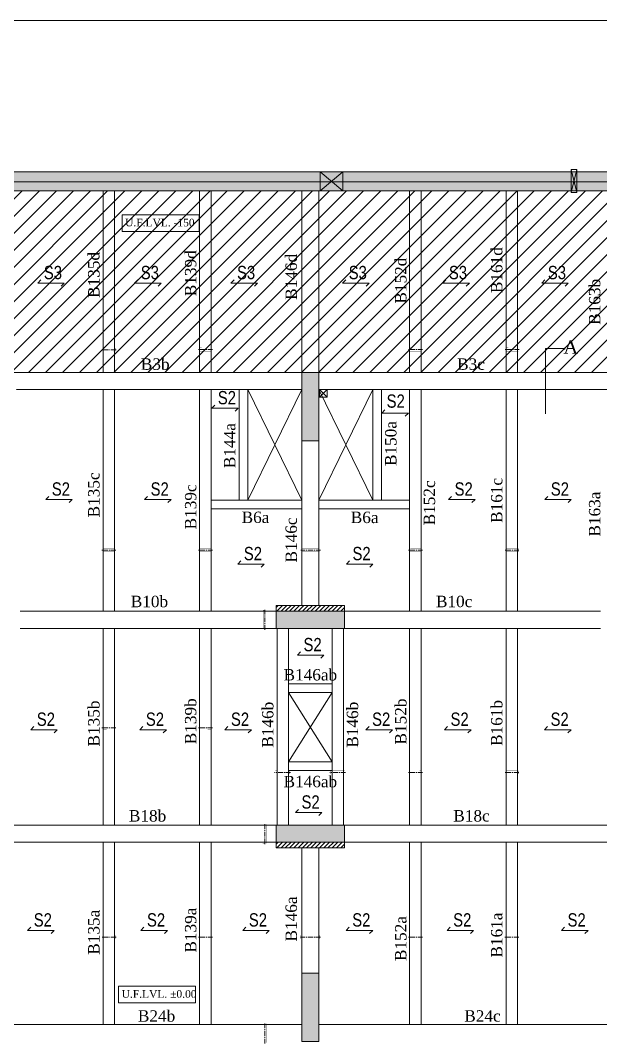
# Model space of a CAD drawing. Header units: millimetres. Extents: x 9781889 to 10654170, y -7832723 to -7608561.
# Drawn here: x 9830884 to 9846147, y -7756947 to -7730084 of the extents above; entities that cross this region are included whole.
import ezdxf
from ezdxf.enums import TextEntityAlignment as Align

# ---------------------------------------------------------------- set-up
doc = ezdxf.new("R2010")
doc.units = ezdxf.units.MM
doc.header["$LTSCALE"] = 10
for name, pattern in [('CENTER', [2, 1.25, -0.25, 0.25, -0.25]), ('DASHED', [0.75, 0.5, -0.25]), ('HIDDEN', [0.375, 0.25, -0.125])]:
    doc.linetypes.add(name, pattern=pattern)
for name, color, linetype, lineweight in [('F-SLEEVES', 254, 'Continuous', 0), ('LVL', 3, 'Continuous', 0), ('PL-CUTOUT', 1, 'Continuous', 0), ('S-B-230X600', 1, 'HIDDEN', 0), ('S-B-300X450', 35, 'HIDDEN', 0), ('S-B-300X600', 30, 'HIDDEN', 0), ('S-B-450X450', 145, 'HIDDEN', 0), ('S-B-450X600', 140, 'HIDDEN', 0), ('S-COLUMN_H', 250, 'Continuous', 0), ('S-CUT OUT LINE', 9, 'Continuous', 0), ('S-HATCH LVL', 8, 'Continuous', 0), ('S-SECTION MARK', 7, 'Continuous', 0), ('S-SHEET', 251, 'Continuous', 0), ('S-STEEL SLAB', 6, 'Continuous', 0), ('S-TEXT B', 7, 'Continuous', 0), ('S.HATCH', 8, 'Continuous', 0), ('SLAB NO', 30, 'Continuous', 0), ('TE-E-CUTOUT', 1, 'Continuous', 0)]:
    doc.layers.add(name, color=color, linetype=linetype, lineweight=lineweight)
doc.layers.add('S-COLUMN & WALL', color=7, linetype='Continuous', lineweight=18, true_color=0xfa321e)
doc.styles.add('135', font='arial.ttf', dxfattribs={"width": 0.8, "height": 135})
doc.styles.add('ARIAL', font='arial.ttf')
doc.styles.add('TEXT', font='times.ttf')
doc.dimstyles.new('75', dxfattribs={"dimtxt": 135, "dimasz": 90, "dimexe": 0.1, "dimexo": 0.03, "dimgap": 0.09, "dimtad": 1, "dimdec": 0, "dimzin": 0, "dimdsep": 46, "dimtxsty": '135', "dimblk": 'ARCHTICK', "dimcen": 0.09, "dimclrd": 256, "dimclre": 256, "dimclrt": 256, "dimadec": 0, "dimazin": 0, "dimtfac": 1, "dimtdec": 0, "dimtofl": 0, "dimtmove": 1, "dimatfit": 3, "dimldrblk": 'DOTSMALL', "dimfxl": 1, "dimtolj": 1, "dimtzin": 0, "dimlwd": -1, "dimlwe": -1, "dimarcsym": 0})

# ---------------------------------------------------------------- blocks, each defined once
blk = doc.blocks.new('_ArchTick')
at = {"color": 0, "linetype": 'ByBlock', "const_width": 0.15}
blk.add_lwpolyline([(-0.5, -0.5), (0.5, 0.5)], dxfattribs=at)
blk = doc.blocks.new('SLAB')
at = {"layer": 'S-STEEL SLAB'}
blk.add_lwpolyline([(71, -36), (0, -107), (0, 501), (-71, 430)], dxfattribs=at)
blk = doc.blocks.new('*U1433')
at = {"color": 7, "linetype": 'CENTER', "ltscale": 10}
blk.add_lwpolyline([(-268, 0), (98, 0)], dxfattribs=at)
at = {"color": 4, "const_width": 5}
blk.add_lwpolyline([(-246, -42), (75, -42), (75, 42), (-246, 42)], close=True, dxfattribs=at)
blk = doc.blocks.new('*U1434')
at = {"color": 7, "linetype": 'CENTER', "ltscale": 10}
blk.add_lwpolyline([(-268, 0), (98, 0)], dxfattribs=at)
at = {"color": 4, "const_width": 5}
blk.add_lwpolyline([(-246, -42), (75, -42), (75, 42), (-246, 42)], close=True, dxfattribs=at)
blk = doc.blocks.new('*U1435')
at = {"color": 7, "linetype": 'CENTER', "ltscale": 10}
blk.add_lwpolyline([(-268, 0), (98, 0)], dxfattribs=at)
at = {"color": 4, "const_width": 5}
blk.add_lwpolyline([(-246, -42), (75, -42), (75, 42), (-246, 42)], close=True, dxfattribs=at)
blk = doc.blocks.new('*U1436')
at = {"color": 7, "linetype": 'CENTER', "ltscale": 10}
blk.add_lwpolyline([(-268, 0), (98, 0)], dxfattribs=at)
at = {"color": 4, "const_width": 5}
blk.add_lwpolyline([(-246, -42), (75, -42), (75, 42), (-246, 42)], close=True, dxfattribs=at)
blk = doc.blocks.new('*U1538')
at = {"color": 7, "linetype": 'CENTER', "ltscale": 10}
blk.add_lwpolyline([(-268, 0), (98, 0)], dxfattribs=at)
at = {"color": 4, "const_width": 5}
blk.add_lwpolyline([(-246, -42), (75, -42), (75, 42), (-246, 42)], close=True, dxfattribs=at)
blk = doc.blocks.new('*U1540')
at = {"color": 7, "linetype": 'CENTER', "ltscale": 10}
blk.add_lwpolyline([(-268, 0), (98, 0)], dxfattribs=at)
at = {"color": 4, "const_width": 5}
blk.add_lwpolyline([(-246, -42), (75, -42), (75, 42), (-246, 42)], close=True, dxfattribs=at)
blk = doc.blocks.new('*U1541')
at = {"color": 7, "linetype": 'CENTER', "ltscale": 10}
blk.add_lwpolyline([(-268, 0), (98, 0)], dxfattribs=at)
at = {"color": 4, "const_width": 5}
blk.add_lwpolyline([(-246, -42), (75, -42), (75, 42), (-246, 42)], close=True, dxfattribs=at)
blk = doc.blocks.new('*U1543')
at = {"color": 7, "linetype": 'CENTER', "ltscale": 10}
blk.add_lwpolyline([(-268, 0), (98, 0)], dxfattribs=at)
at = {"color": 4, "const_width": 5}
blk.add_lwpolyline([(-246, -42), (75, -42), (75, 42), (-246, 42)], close=True, dxfattribs=at)
blk = doc.blocks.new('*U1544')
at = {"color": 7, "linetype": 'CENTER', "ltscale": 10}
blk.add_lwpolyline([(-268, 0), (98, 0)], dxfattribs=at)
at = {"color": 4, "const_width": 5}
blk.add_lwpolyline([(-246, -42), (75, -42), (75, 42), (-246, 42)], close=True, dxfattribs=at)
blk = doc.blocks.new('*U1545')
at = {"color": 7, "linetype": 'CENTER', "ltscale": 10}
blk.add_lwpolyline([(-268, 0), (98, 0)], dxfattribs=at)
at = {"color": 4, "const_width": 5}
blk.add_lwpolyline([(-246, -42), (75, -42), (75, 42), (-246, 42)], close=True, dxfattribs=at)
blk = doc.blocks.new('*U1546')
at = {"color": 7, "linetype": 'CENTER', "ltscale": 10}
blk.add_lwpolyline([(-268, 0), (98, 0)], dxfattribs=at)
at = {"color": 4, "const_width": 5}
blk.add_lwpolyline([(-246, -42), (75, -42), (75, 42), (-246, 42)], close=True, dxfattribs=at)
blk = doc.blocks.new('*U1490')
at = {"color": 7, "linetype": 'CENTER', "ltscale": 10}
blk.add_lwpolyline([(-446, 0), (98, 0)], dxfattribs=at)
at = {"color": 4, "const_width": 5}
blk.add_lwpolyline([(-424, -42), (75, -42), (75, 42), (-424, 42)], close=True, dxfattribs=at)
blk = doc.blocks.new('*U1419')
at = {"color": 7, "linetype": 'CENTER', "ltscale": 10}
blk.add_lwpolyline([(-268, 0), (98, 0)], dxfattribs=at)
at = {"color": 4, "const_width": 5}
blk.add_lwpolyline([(-246, -42), (75, -42), (75, 42), (-246, 42)], close=True, dxfattribs=at)
blk = doc.blocks.new('*U1459')
at = {"color": 7, "linetype": 'CENTER', "ltscale": 10}
blk.add_lwpolyline([(-268, 0), (98, 0)], dxfattribs=at)
at = {"color": 4, "const_width": 5}
blk.add_lwpolyline([(-246, -42), (75, -42), (75, 42), (-246, 42)], close=True, dxfattribs=at)
blk = doc.blocks.new('*U1460')
at = {"color": 7, "linetype": 'CENTER', "ltscale": 10}
blk.add_lwpolyline([(-268, 0), (98, 0)], dxfattribs=at)
at = {"color": 4, "const_width": 5}
blk.add_lwpolyline([(-246, -42), (75, -42), (75, 42), (-246, 42)], close=True, dxfattribs=at)
blk = doc.blocks.new('*U1461')
at = {"color": 7, "linetype": 'CENTER', "ltscale": 10}
blk.add_lwpolyline([(-268, 0), (98, 0)], dxfattribs=at)
at = {"color": 4, "const_width": 5}
blk.add_lwpolyline([(-246, -42), (75, -42), (75, 42), (-246, 42)], close=True, dxfattribs=at)
blk = doc.blocks.new('*U1537')
at = {"color": 7, "linetype": 'CENTER', "ltscale": 10}
blk.add_lwpolyline([(-268, 0), (98, 0)], dxfattribs=at)
at = {"color": 4, "const_width": 5}
blk.add_lwpolyline([(-246, -42), (75, -42), (75, 42), (-246, 42)], close=True, dxfattribs=at)
blk = doc.blocks.new('*U1602')
at = {"color": 7, "linetype": 'CENTER', "ltscale": 10}
blk.add_lwpolyline([(-446, 0), (-30, 0)], dxfattribs=at)
at = {"color": 4, "const_width": 5}
blk.add_lwpolyline([(-424, -42), (-52, -42), (-52, 42), (-424, 42)], close=True, dxfattribs=at)
blk = doc.blocks.new('*U1593')
at = {"color": 7, "linetype": 'CENTER', "ltscale": 10}
blk.add_lwpolyline([(-446, 0), (98, 0)], dxfattribs=at)
at = {"color": 20, "const_width": 5}
blk.add_lwpolyline([(-424, -55), (75, -55), (75, 55), (-424, 55)], close=True, dxfattribs=at)
blk = doc.blocks.new('*U1594')
at = {"color": 7, "linetype": 'CENTER', "ltscale": 10}
blk.add_lwpolyline([(-446, 0), (98, 0)], dxfattribs=at)
at = {"color": 4, "const_width": 5}
blk.add_lwpolyline([(-424, -42), (75, -42), (75, 42), (-424, 42)], close=True, dxfattribs=at)
blk = doc.blocks.new('*U1595')
at = {"color": 7, "linetype": 'CENTER', "ltscale": 10}
blk.add_lwpolyline([(-423, 0), (98, 0)], dxfattribs=at)
at = {"color": 4, "const_width": 5}
blk.add_lwpolyline([(-401, -42), (75, -42), (75, 42), (-401, 42)], close=True, dxfattribs=at)
blk = doc.blocks.new('A$C8bfa3de5')
at = {"layer": 'PL-CUTOUT', "elevation": 0}
blk.add_lwpolyline([(37892, 5636), (38042, 5636), (38042, 6233), (37892, 6233)], close=True, dxfattribs=at)
for points in [[(38042, 6233), (37892, 5636)], [(38042, 5636), (37892, 6233)]]:
    blk.add_lwpolyline(points, dxfattribs=at)
at = {"layer": 'PL-CUTOUT', "color": 1}
blk.add_lwpolyline([(31271, 248), (31471, 248), (31471, 448), (31271, 448)], close=True, dxfattribs=at)
for points in [[(31471, 448), (31271, 248)], [(31271, 448), (31471, 248)]]:
    blk.add_lwpolyline(points, dxfattribs=at)
at = {"layer": 'TE-E-CUTOUT', "elevation": 0}
blk.add_lwpolyline([(31290, 6178), (31890, 6178), (31890, 5678), (31290, 5678)], close=True, dxfattribs=at)
for points in [[(31890, 6178), (31290, 5678)], [(31890, 5678), (31290, 6178)]]:
    blk.add_lwpolyline(points, dxfattribs=at)
at = {"layer": 'F-SLEEVES', "lineweight": 0, "xscale": -1}
for name, p, rotation in [('*U1433', (25651, 1497, 0), 2.202813931262426e-08), ('*U1434', (28189, 1500, 0), 2.202813931262426e-08), ('*U1435', (33712, 1500, 0), 2.202813931262426e-08), ('*U1436', (36256, 1500, 0), 2.202813931262426e-08), ('*U1537', (25643, -3776, 0), 2.202813931262426e-08), ('*U1540', (28189, -3776, 0), 2.202813931262426e-08), ('*U1595', (30875, -3776, 0), 2.202813931262426e-08), ('*U1541', (33714, -3776, 0), 2.202813931262426e-08), ('*U1538', (36251, -3776, 0), 2.202813931262426e-08), ('*U1594', (29831, -5426, 0), 270.0000000220281), ('*U1543', (25647, -8455, 0), 2.202813931262426e-08), ('*U1544', (28186, -8455, 0), 2.202813931262426e-08), ('*U1602', (30060, -9626, 0), 2.202813931262426e-08), ('*U1602', (31510, -9626, 0), 2.202813931262426e-08), ('*U1545', (33714, -9626, 0), 2.202813931262426e-08), ('*U1546', (36251, -9626, 0), 2.202813931262426e-08), ('*U1593', (29833, -11063, 0), 270.0000000220281), ('*U1459', (25651, -13955, 0), 2.202813931262426e-08), ('*U1460', (28188, -13955, 0), 2.202813931262426e-08), ('*U1490', (30850, -13955, 0), 2.202813931262426e-08), ('*U1461', (33714, -13955, 0), 2.202813931262426e-08), ('*U1419', (36247, -13955, 0), 2.202813931262426e-08), ('*U1593', (29833, -16310, 0), 270.0000000220281)]:
    blk.add_blockref(name, p, dxfattribs=dict(at, rotation=rotation))

msp = doc.modelspace()

# ---------------------------------------------------------------- hatches: boundary and pattern name
at = {"layer": 'S-COLUMN_H', "lineweight": 0}
h = msp.add_hatch(dxfattribs=at)
h.set_pattern_fill('ANSI36', color=250, scale=25)
h.paths.add_polyline_path([(9793454.2, -7734064.1), (9794227.9, -7801109.2), (9882843.2, -7801109.2), (9882843.2, -7734064.1)])
h.paths.add_polyline_path([(9882343.2, -7734564.1), (9882343.2, -7800609.2), (9794722.1, -7800609.2), (9793960, -7734564.1)], flags=16)
h.paths.add_polyline_path([(9799609.3, -7739342.1), (9799609.3, -7741142.1), (9799159.3, -7741142.1), (9799159.3, -7739342.1)], flags=0)
h.paths.add_polyline_path([(9807604.3, -7739342.1), (9808054.3, -7739342.1), (9808054.3, -7741142.1), (9807604.3, -7741142.1)], flags=0)
h.paths.add_polyline_path([(9799609.3, -7744277.1), (9799609.3, -7746077.1), (9799159.3, -7746077.1), (9799159.3, -7744277.1)], flags=0)
h.paths.add_polyline_path([(9807154.3, -7745477.1), (9808954.3, -7745477.1), (9808954.3, -7746077.1), (9807154.3, -7746077.1)], flags=0)
h.paths.add_polyline_path([(9813004.3, -7743197.1), (9815289.3, -7743197.1), (9815289.3, -7743347.1), (9815289.3, -7745627.1), (9816889.3, -7745627.1), (9816889.3, -7746077.1), (9815059.3, -7746077.1), (9815059.3, -7743647.1), (9813234.3, -7743647.1), (9813234.3, -7746007.1), (9813004.3, -7746007.1), (9813004.3, -7743347.1)], flags=0)
h.paths.add_polyline_path([(9816889.3, -7741142.1), (9816439.3, -7741142.1), (9816439.3, -7739342.1), (9816889.3, -7739342.1)], flags=0)
h.paths.add_polyline_path([(9799609.3, -7751252.1), (9799609.3, -7753052.1), (9799159.3, -7753052.1), (9799159.3, -7751252.1)], flags=0)
h.paths.add_polyline_path([(9807904.3, -7751252.1), (9808354.3, -7751252.1), (9808354.3, -7753052.1), (9807904.3, -7753052.1)], flags=0)
h.paths.add_polyline_path([(9799609.3, -7755147.1), (9799609.3, -7756947.1), (9799159.3, -7756947.1), (9799159.3, -7755147.1)], flags=0)
h.paths.add_polyline_path([(9821889.3, -7739342.1), (9821889.3, -7741142.1), (9821439.3, -7741142.1), (9821439.3, -7739342.1)], flags=0)
h.paths.add_polyline_path([(9815989.3, -7749417.1), (9819414.3, -7749417.1), (9819414.3, -7749567.1), (9819414.3, -7749867.1), (9816439.3, -7749867.1), (9816439.3, -7751692.1), (9819414.3, -7751692.1), (9819414.3, -7751992.1), (9816139.3, -7751992.1), (9816139.3, -7751992.1), (9815989.3, -7751992.1), (9815989.3, -7749567.1), (9815989.3, -7749567.1)], flags=0)
h.paths.add_polyline_path([(9807904.3, -7755147.1), (9808354.3, -7755147.1), (9808354.3, -7756947.1), (9807904.3, -7756947.1)], flags=0)
h.paths.add_polyline_path([(9823039.3, -7743347.1), (9823039.3, -7743197.1), (9825324.3, -7743197.1), (9825324.3, -7746007.1), (9825094.3, -7746007.1), (9825094.3, -7743647.1), (9823269.3, -7743647.1), (9823269.3, -7745627.1), (9823269.3, -7745627.1), (9823269.3, -7746077.1), (9821439.3, -7746077.1), (9821439.3, -7745627.1)], flags=0)
h.paths.add_polyline_path([(9816439.3, -7755147.1), (9816889.3, -7755147.1), (9816889.3, -7756947.1), (9816439.3, -7756947.1)], flags=0)
h.paths.add_polyline_path([(9821439.3, -7751252.1), (9821889.3, -7751252.1), (9821889.3, -7753352.1), (9821439.3, -7753352.1)], flags=0)
h.paths.add_polyline_path([(9799933.7, -7764222.6), (9799933.7, -7765572.6), (9799483.7, -7765572.6), (9799483.7, -7764222.6)], flags=0)
h.paths.add_polyline_path([(9799933.7, -7764222.6), (9799933.7, -7764822.6), (9799933.7, -7764972.6), (9799933.7, -7765572.6), (9799483.7, -7765572.6), (9799483.7, -7764222.6)], flags=0)
h.paths.add_polyline_path([(9821439.3, -7755147.1), (9821889.3, -7755147.1), (9821889.3, -7756947.1), (9821439.3, -7756947.1)], flags=0)
h.paths.add_polyline_path([(9830423.7, -7741142.1), (9829973.7, -7741142.1), (9829973.7, -7739342.1), (9830423.7, -7739342.1)], flags=0)
h.paths.add_polyline_path([(9829073.7, -7745477.1), (9830873.7, -7745477.1), (9830873.7, -7746077.1), (9829073.7, -7746077.1)], flags=0)
h.paths.add_polyline_path([(9807433.7, -7764222.6), (9807883.7, -7764222.6), (9807883.7, -7765572.6), (9807433.7, -7765572.6)], flags=0)
h.paths.add_polyline_path([(9807433.7, -7764222.6), (9807883.7, -7764222.6), (9807883.7, -7764822.6), (9807883.7, -7764972.6), (9807883.7, -7765572.6), (9807433.7, -7765572.6)], flags=0)
h.paths.add_polyline_path([(9815383.7, -7764222.6), (9815833.7, -7764222.6), (9815833.7, -7765572.6), (9815383.7, -7765572.6)], flags=0)
h.paths.add_polyline_path([(9815383.7, -7764222.6), (9815833.7, -7764222.6), (9815833.7, -7764822.6), (9815833.7, -7764972.6), (9815833.7, -7765572.6), (9815383.7, -7765572.6)], flags=0)
h.paths.add_polyline_path([(9829673.7, -7751252.1), (9830123.7, -7751252.1), (9830123.7, -7753052.1), (9829673.7, -7753052.1)], flags=0)
h.paths.add_polyline_path([(9829673.7, -7755147.1), (9830123.7, -7755147.1), (9830123.7, -7756947.1), (9829673.7, -7756947.1)], flags=0)
h.paths.add_polyline_path([(9823333.7, -7764222.6), (9823783.7, -7764222.6), (9823783.7, -7765572.6), (9823333.7, -7765572.6)], flags=0)
h.paths.add_polyline_path([(9823333.7, -7764222.6), (9823783.7, -7764222.6), (9823783.7, -7764822.6), (9823783.7, -7764972.6), (9823783.7, -7765572.6), (9823333.7, -7765572.6)], flags=0)
h.paths.add_polyline_path([(9838286.2, -7739342.1), (9838736.2, -7739342.1), (9838736.2, -7741142.1), (9838286.2, -7741142.1)], flags=0)
h.paths.add_polyline_path([(9799933.7, -7774152.6), (9799483.7, -7774152.6), (9799483.7, -7772802.6)], flags=0)
h.paths.add_polyline_path([(9799933.7, -7772802.6), (9799933.7, -7773402.6), (9799933.7, -7773552.6), (9799933.7, -7774152.6), (9799483.7, -7774152.6), (9799483.7, -7772802.6)], flags=0)
h.paths.add_polyline_path([(9837611.2, -7745477.1), (9839411.2, -7745477.1), (9839411.2, -7746077.1), (9837611.2, -7746077.1)], flags=0)
h.paths.add_polyline_path([(9807433.7, -7774152.6), (9807433.7, -7772802.6), (9807883.7, -7774152.6)], flags=0)
h.paths.add_polyline_path([(9807433.7, -7772802.6), (9807883.7, -7772802.6), (9807883.7, -7773402.6), (9807883.7, -7773552.6), (9807883.7, -7774152.6), (9807433.7, -7774152.6)], flags=0)
h.paths.add_polyline_path([(9837611.2, -7751252.1), (9839411.2, -7751252.1), (9839411.2, -7751852.1), (9837611.2, -7751852.1)], flags=0)
h.paths.add_polyline_path([(9815833.7, -7774152.6), (9815383.7, -7774152.6), (9815383.7, -7772802.6), (9815833.7, -7772802.6)], flags=0)
h.paths.add_polyline_path([(9815383.7, -7772802.6), (9815833.7, -7772802.6), (9815833.7, -7773402.6), (9815833.7, -7773552.6), (9815833.7, -7774152.6), (9815383.7, -7774152.6)], flags=0)
h.paths.add_polyline_path([(9831283.7, -7764222.6), (9831733.7, -7764222.6), (9831733.7, -7765572.6), (9831283.7, -7765572.6)], flags=0)
h.paths.add_polyline_path([(9831283.7, -7764222.6), (9831733.7, -7764222.6), (9831733.7, -7764822.6), (9831733.7, -7764972.6), (9831733.7, -7765572.6), (9831283.7, -7765572.6)], flags=0)
h.paths.add_polyline_path([(9838286.2, -7755147.1), (9838736.2, -7755147.1), (9838736.2, -7756947.1), (9838286.2, -7756947.1)], flags=0)
h.paths.add_polyline_path([(9823783.7, -7774152.6), (9823333.7, -7774152.6), (9823333.7, -7772802.6), (9823783.7, -7772802.6)], flags=0)
h.paths.add_polyline_path([(9823333.7, -7772802.6), (9823783.7, -7772802.6), (9823783.7, -7773402.6), (9823783.7, -7773552.6), (9823783.7, -7774152.6), (9823333.7, -7774152.6)], flags=0)
h.paths.add_polyline_path([(9799935.6, -7779153.1), (9799935.6, -7780953.1), (9799485.6, -7780953.1), (9799485.6, -7779153.1)], flags=0)
h.paths.add_polyline_path([(9805685.6, -7779153.1), (9806135.6, -7779153.1), (9806135.6, -7780953.1), (9805685.6, -7780953.1)], flags=0)
h.paths.add_polyline_path([(9847048.7, -7739342.1), (9847048.7, -7741142.1), (9846598.7, -7741142.1), (9846598.7, -7739342.1)], flags=0)
h.paths.add_polyline_path([(9811690.6, -7779153.1), (9812140.6, -7779153.1), (9812140.6, -7780953.1), (9811690.6, -7780953.1)], flags=0)
h.paths.add_polyline_path([(9846148.7, -7745477.1), (9847948.7, -7745477.1), (9847948.7, -7746077.1), (9846148.7, -7746077.1)], flags=0)
h.paths.add_polyline_path([(9839233.7, -7764222.6), (9839683.7, -7764222.6), (9839683.7, -7765572.6), (9839233.7, -7765572.6)], flags=0)
h.paths.add_polyline_path([(9839233.7, -7764222.6), (9839683.7, -7764222.6), (9839683.7, -7764822.6), (9839683.7, -7764972.6), (9839683.7, -7765572.6), (9839233.7, -7765572.6)], flags=0)
h.paths.add_polyline_path([(9831733.7, -7774152.6), (9831283.7, -7774152.6), (9831283.7, -7772802.6), (9831733.7, -7772802.6)], flags=0)
h.paths.add_polyline_path([(9831283.7, -7772802.6), (9831733.7, -7772802.6), (9831733.7, -7773402.6), (9831733.7, -7773552.6), (9831733.7, -7774152.6), (9831283.7, -7774152.6)], flags=0)
h.paths.add_polyline_path([(9819660.6, -7779153.1), (9821460.6, -7779153.1), (9821460.6, -7779603.1), (9819660.6, -7779603.1)], flags=0)
h.paths.add_polyline_path([(9846898.7, -7751252.1), (9847348.7, -7751252.1), (9847348.7, -7753052.1), (9846898.7, -7753052.1)], flags=0)
h.paths.add_polyline_path([(9846898.7, -7755147.1), (9847348.7, -7755147.1), (9847348.7, -7756947.1), (9846898.7, -7756947.1)], flags=0)
h.paths.add_polyline_path([(9800085.6, -7785368.1), (9800085.6, -7785518.1), (9799485.6, -7785518.1), (9799485.6, -7784768.1), (9800985.6, -7784768.1), (9800985.6, -7785368.1)], flags=0)
h.paths.add_polyline_path([(9811690.6, -7783683.1), (9812140.6, -7783683.1), (9812140.6, -7785483.1), (9811690.6, -7785483.1)], flags=0)
h.paths.add_polyline_path([(9805685.6, -7785033.1), (9807485.6, -7785033.1), (9807485.6, -7785483.1), (9805685.6, -7785483.1)], flags=0)
h.paths.add_polyline_path([(9825965.6, -7779153.1), (9826415.6, -7779153.1), (9826415.6, -7780953.1), (9825965.6, -7780953.1)], flags=0)
h.paths.add_polyline_path([(9851698.2, -7743197.1), (9853983.2, -7743197.1), (9853983.2, -7743347.1), (9853983.2, -7745627.1), (9855583.2, -7745627.1), (9855583.2, -7746077.1), (9853753.2, -7746077.1), (9853753.2, -7743647.1), (9851928.2, -7743647.1), (9851928.2, -7746007.1), (9851698.2, -7746007.1), (9851698.2, -7743347.1)], flags=0)
h.paths.add_polyline_path([(9819510.6, -7783383.1), (9819960.6, -7783383.1), (9819960.6, -7785483.1), (9819510.6, -7785483.1)], flags=0)
h.paths.add_polyline_path([(9823610.6, -7789803.1), (9823610.6, -7789953.1), (9825965.6, -7789953.1), (9825965.6, -7789803.1)], flags=0)
h.paths.add_polyline_path([(9839683.7, -7774152.6), (9839233.7, -7774152.6), (9839233.7, -7772802.6), (9839683.7, -7772802.6)], flags=0)
h.paths.add_polyline_path([(9839233.7, -7772802.6), (9839683.7, -7772802.6), (9839683.7, -7773402.6), (9839683.7, -7773552.6), (9839683.7, -7774152.6), (9839233.7, -7774152.6)], flags=0)
h.paths.add_polyline_path([(9847013.2, -7764222.6), (9847463.2, -7764222.6), (9847463.2, -7765572.6), (9847013.2, -7765572.6)], flags=0)
h.paths.add_polyline_path([(9847013.2, -7764222.6), (9847463.2, -7764222.6), (9847463.2, -7764822.6), (9847463.2, -7764972.6), (9847463.2, -7765572.6), (9847013.2, -7765572.6)], flags=0)
h.paths.add_polyline_path([(9855583.2, -7741142.1), (9855133.2, -7741142.1), (9855133.2, -7739342.1), (9855583.2, -7739342.1)], flags=0)
h.paths.add_polyline_path([(9831670.6, -7779153.1), (9832120.6, -7779153.1), (9832120.6, -7780953.1), (9831670.6, -7780953.1)], flags=0)
h.paths.add_polyline_path([(9800985.6, -7790623.1), (9800985.6, -7791223.1), (9799485.6, -7791223.1), (9799485.6, -7790473.1), (9800085.6, -7790473.1)], flags=0)
h.paths.add_polyline_path([(9855133.2, -7751252.1), (9855583.2, -7751252.1), (9855583.2, -7753352.1), (9855133.2, -7753352.1)], flags=0)
h.paths.add_polyline_path([(9805685.6, -7790958.1), (9807485.6, -7790958.1), (9807485.6, -7791408.1), (9805685.6, -7791408.1)], flags=0)
h.paths.add_polyline_path([(9811690.6, -7790958.1), (9812140.6, -7790958.1), (9812140.6, -7792758.1), (9811690.6, -7792758.1)], flags=0)
h.paths.add_polyline_path([(9855133.2, -7755147.1), (9855583.2, -7755147.1), (9855583.2, -7756947.1), (9855133.2, -7756947.1)], flags=0)
h.paths.add_polyline_path([(9860583.2, -7751692.1), (9857608.2, -7751692.1), (9857608.2, -7751992.1), (9860583.2, -7751992.1)], flags=0)
h.paths.add_polyline_path([(9831670.6, -7784883.1), (9833470.6, -7784883.1), (9833470.6, -7785483.1), (9831670.6, -7785483.1)], flags=0)
h.paths.add_polyline_path([(9847463.2, -7774152.6), (9847013.2, -7774152.6), (9847013.2, -7772802.6)], flags=0)
h.paths.add_polyline_path([(9847013.2, -7772802.6), (9847463.2, -7772802.6), (9847463.2, -7773402.6), (9847463.2, -7773552.6), (9847463.2, -7774152.6), (9847013.2, -7774152.6)], flags=0)
h.paths.add_polyline_path([(9860583.2, -7739342.1), (9860583.2, -7741142.1), (9860133.2, -7741142.1), (9860133.2, -7739342.1)], flags=0)
h.paths.add_polyline_path([(9821150.6, -7790958.1), (9821600.6, -7790958.1), (9821600.6, -7792758.1), (9821150.6, -7792758.1)], flags=0)
h.paths.add_polyline_path([(9841105.6, -7779153.1), (9841555.6, -7779153.1), (9841555.6, -7780953.1), (9841105.6, -7780953.1)], flags=0)
h.paths.add_polyline_path([(9861733.2, -7743347.1), (9861733.2, -7743197.1), (9864018.2, -7743197.1), (9864018.2, -7746007.1), (9863788.2, -7746007.1), (9863788.2, -7743647.1), (9861963.2, -7743647.1), (9861963.2, -7746007.1), (9861963.2, -7746077.1), (9860133.2, -7746077.1), (9860133.2, -7745627.1)], flags=0)
h.paths.add_polyline_path([(9854963.2, -7764222.6), (9855413.2, -7764222.6), (9855413.2, -7765572.6), (9854963.2, -7765572.6)], flags=0)
h.paths.add_polyline_path([(9854963.2, -7764222.6), (9855413.2, -7764222.6), (9855413.2, -7764822.6), (9855413.2, -7764972.6), (9855413.2, -7765572.6), (9854963.2, -7765572.6)], flags=0)
h.paths.add_polyline_path([(9799935.6, -7795038.1), (9799935.6, -7796838.1), (9799485.6, -7796838.1), (9799485.6, -7795038.1)], flags=0)
h.paths.add_polyline_path([(9805685.6, -7795038.1), (9806135.6, -7795038.1), (9806135.6, -7796838.1), (9805685.6, -7796838.1)], flags=0)
h.paths.add_polyline_path([(9811690.6, -7795038.1), (9812140.6, -7795038.1), (9812140.6, -7796838.1), (9811690.6, -7796838.1)], flags=0)
h.paths.add_polyline_path([(9825965.6, -7790958.1), (9826415.6, -7790958.1), (9826415.6, -7792758.1), (9825965.6, -7792758.1)], flags=0)
h.paths.add_polyline_path([(9844720.6, -7779153.1), (9846520.6, -7779153.1), (9846520.6, -7779603.1), (9844720.6, -7779603.1)], flags=0)
h.paths.add_polyline_path([(9860133.2, -7755147.1), (9860583.2, -7755147.1), (9860583.2, -7756947.1), (9860133.2, -7756947.1)], flags=0)
h.paths.add_polyline_path([(9841105.6, -7783383.1), (9841555.6, -7783383.1), (9841555.6, -7785483.1), (9841105.6, -7785483.1)], flags=0)
h.paths.add_polyline_path([(9821150.6, -7795038.1), (9821600.6, -7795038.1), (9821600.6, -7796838.1), (9821150.6, -7796838.1)], flags=0)
h.paths.add_polyline_path([(9831670.6, -7790958.1), (9833470.6, -7790958.1), (9833470.6, -7791558.1), (9831670.6, -7791558.1)], flags=0)
h.paths.add_polyline_path([(9855413.2, -7774152.6), (9854963.2, -7774152.6), (9854963.2, -7772802.6), (9855413.2, -7772802.6)], flags=0)
h.paths.add_polyline_path([(9854963.2, -7772802.6), (9855413.2, -7772802.6), (9855413.2, -7773402.6), (9855413.2, -7773552.6), (9855413.2, -7774152.6), (9854963.2, -7774152.6)], flags=0)
h.paths.add_polyline_path([(9825965.6, -7795038.1), (9826415.6, -7795038.1), (9826415.6, -7796838.1), (9825965.6, -7796838.1)], flags=0)
h.paths.add_polyline_path([(9844570.6, -7783683.1), (9845020.6, -7783683.1), (9845020.6, -7785483.1), (9844570.6, -7785483.1)], flags=0)
h.paths.add_polyline_path([(9851220.6, -7779153.1), (9851670.6, -7779153.1), (9851670.6, -7780953.1), (9851220.6, -7780953.1)], flags=0)
h.paths.add_polyline_path([(9851450.6, -7781683.1), (9851450.6, -7781833.1), (9851450.6, -7789803.1), (9851450.6, -7789953.1), (9848865.6, -7789953.1), (9848865.6, -7789803.1), (9848865.6, -7789503.1), (9851220.6, -7789503.1), (9851220.6, -7787273.1), (9848865.6, -7787273.1), (9848865.6, -7787043.1), (9851220.6, -7787043.1), (9851220.6, -7784743.1), (9848865.6, -7784743.1), (9848865.6, -7784513.1), (9851220.6, -7784513.1), (9851220.6, -7782133.1), (9849165.6, -7782133.1), (9849165.6, -7781683.1)], flags=0)
h.paths.add_polyline_path([(9862913.2, -7764222.6), (9863363.2, -7764222.6), (9863363.2, -7765572.6), (9862913.2, -7765572.6)], flags=0)
h.paths.add_polyline_path([(9862913.2, -7764222.6), (9863363.2, -7764222.6), (9863363.2, -7764822.6), (9863363.2, -7764972.6), (9863363.2, -7765572.6), (9862913.2, -7765572.6)], flags=0)
h.paths.add_polyline_path([(9868068.2, -7745477.1), (9869868.2, -7745477.1), (9869868.2, -7746077.1), (9868068.2, -7746077.1)], flags=0)
h.paths.add_polyline_path([(9831670.6, -7795038.1), (9832120.6, -7795038.1), (9832120.6, -7796838.1), (9831670.6, -7796838.1)], flags=0)
h.paths.add_polyline_path([(9868968.2, -7739342.1), (9869418.2, -7739342.1), (9869418.2, -7741142.1), (9868968.2, -7741142.1)], flags=0)
h.paths.add_polyline_path([(9841105.6, -7790958.1), (9841555.6, -7790958.1), (9841555.6, -7792758.1), (9841105.6, -7792758.1)], flags=0)
h.paths.add_polyline_path([(9868668.2, -7751252.1), (9869118.2, -7751252.1), (9869118.2, -7753052.1), (9868668.2, -7753052.1)], flags=0)
h.paths.add_polyline_path([(9868668.2, -7755147.1), (9869118.2, -7755147.1), (9869118.2, -7756947.1), (9868668.2, -7756947.1)], flags=0)
h.paths.add_polyline_path([(9863363.2, -7774152.6), (9862913.2, -7774152.6), (9862913.2, -7772802.6)], flags=0)
h.paths.add_polyline_path([(9862913.2, -7772802.6), (9863363.2, -7772802.6), (9863363.2, -7773402.6), (9863363.2, -7773552.6), (9863363.2, -7774152.6), (9862913.2, -7774152.6)], flags=0)
h.paths.add_polyline_path([(9857550.6, -7779153.1), (9858000.6, -7779153.1), (9858000.6, -7780953.1), (9857550.6, -7780953.1)], flags=0)
h.paths.add_polyline_path([(9846390.6, -7790958.1), (9846840.6, -7790958.1), (9846840.6, -7792758.1), (9846390.6, -7792758.1)], flags=0)
h.paths.add_polyline_path([(9841105.6, -7795038.1), (9841555.6, -7795038.1), (9841555.6, -7796838.1), (9841105.6, -7796838.1)], flags=0)
h.paths.add_polyline_path([(9870863.2, -7764222.6), (9871313.2, -7764222.6), (9871313.2, -7764822.6), (9871313.2, -7764972.6), (9871313.2, -7765572.6), (9870863.2, -7765572.6)], flags=0)
h.paths.add_polyline_path([(9851220.6, -7790958.1), (9851670.6, -7790958.1), (9851670.6, -7792758.1), (9851220.6, -7792758.1)], flags=0)
h.paths.add_polyline_path([(9846390.6, -7795038.1), (9846840.6, -7795038.1), (9846840.6, -7796838.1), (9846390.6, -7796838.1)], flags=0)
h.paths.add_polyline_path([(9857550.6, -7785033.1), (9859350.6, -7785033.1), (9859350.6, -7785483.1), (9857550.6, -7785483.1)], flags=0)
h.paths.add_polyline_path([(9877413.2, -7739342.1), (9877863.2, -7739342.1), (9877863.2, -7741142.1), (9877413.2, -7741142.1)], flags=0)
h.paths.add_polyline_path([(9863555.6, -7779153.1), (9864005.6, -7779153.1), (9864005.6, -7780953.1), (9863555.6, -7780953.1)], flags=0)
h.paths.add_polyline_path([(9877413.2, -7744277.1), (9877863.2, -7744277.1), (9877863.2, -7746077.1), (9877413.2, -7746077.1)], flags=0)
h.paths.add_polyline_path([(9877413.2, -7751252.1), (9877863.2, -7751252.1), (9877863.2, -7753052.1), (9877413.2, -7753052.1)], flags=0)
h.paths.add_polyline_path([(9870863.2, -7772802.6), (9871313.2, -7772802.6), (9871313.2, -7773402.6), (9871313.2, -7773552.6), (9871313.2, -7774152.6), (9870863.2, -7774152.6)], flags=0)
h.paths.add_polyline_path([(9851220.6, -7795038.1), (9851670.6, -7795038.1), (9851670.6, -7796838.1), (9851220.6, -7796838.1)], flags=0)
h.paths.add_polyline_path([(9877413.2, -7755147.1), (9877863.2, -7755147.1), (9877863.2, -7756947.1), (9877413.2, -7756947.1)], flags=0)
h.paths.add_polyline_path([(9863555.6, -7783683.1), (9864005.6, -7783683.1), (9864005.6, -7785483.1), (9863555.6, -7785483.1)], flags=0)
h.paths.add_polyline_path([(9857550.6, -7790958.1), (9859350.6, -7790958.1), (9859350.6, -7791408.1), (9857550.6, -7791408.1)], flags=0)
h.paths.add_polyline_path([(9877413.2, -7764222.6), (9877863.2, -7764222.6), (9877863.2, -7764822.6), (9877863.2, -7764972.6), (9877863.2, -7765572.6), (9877413.2, -7765572.6)], flags=0)
h.paths.add_polyline_path([(9869560.6, -7779003.1), (9871845.6, -7779003.1), (9871845.6, -7779153.1), (9871845.6, -7779453.1), (9869790.6, -7779453.1), (9869790.6, -7781903.1), (9871845.6, -7781903.1), (9871845.6, -7782203.1), (9871845.6, -7782353.1), (9869560.6, -7782353.1), (9869560.6, -7779153.1)], flags=0)
h.paths.add_polyline_path([(9857550.6, -7795038.1), (9858000.6, -7795038.1), (9858000.6, -7796838.1), (9857550.6, -7796838.1)], flags=0)
h.paths.add_polyline_path([(9863555.6, -7790958.1), (9864005.6, -7790958.1), (9864005.6, -7792758.1), (9863555.6, -7792758.1)], flags=0)
h.paths.add_polyline_path([(9877413.2, -7772802.6), (9877863.2, -7772802.6), (9877863.2, -7773402.6), (9877863.2, -7773552.6), (9877863.2, -7774152.6), (9877413.2, -7774152.6)], flags=0)
h.paths.add_polyline_path([(9871395.6, -7784883.1), (9871845.6, -7784883.1), (9871845.6, -7786683.1), (9871395.6, -7786683.1)], flags=0)
h.paths.add_polyline_path([(9863555.6, -7795038.1), (9864005.6, -7795038.1), (9864005.6, -7796838.1), (9863555.6, -7796838.1)], flags=0)
h.paths.add_polyline_path([(9877070.6, -7779003.1), (9879425.6, -7779003.1), (9879425.6, -7779153.1), (9879425.6, -7779453.1), (9877070.6, -7779453.1), (9877070.6, -7779153.1)], flags=0)
h.paths.add_polyline_path([(9876840.6, -7783653.1), (9879425.6, -7783653.1), (9879425.6, -7783803.1), (9876840.6, -7783803.1)], flags=0)
h.paths.add_polyline_path([(9872855.6, -7790958.1), (9873305.6, -7790958.1), (9873305.6, -7792758.1), (9872855.6, -7792758.1)], flags=0)
h.paths.add_polyline_path([(9872855.6, -7795038.1), (9873305.6, -7795038.1), (9873305.6, -7796838.1), (9872855.6, -7796838.1)], flags=0)
h.paths.add_polyline_path([(9878975.6, -7790958.1), (9879425.6, -7790958.1), (9879425.6, -7792758.1), (9878975.6, -7792758.1)], flags=0)
h.paths.add_polyline_path([(9878975.6, -7795038.1), (9879425.6, -7795038.1), (9879425.6, -7796838.1), (9878975.6, -7796838.1)], flags=0)
h.paths.add_polyline_path([(9868814.2, -7761951.6), (9868847, -7761951.6), (9868847, -7761949), (9868814.2, -7761949)], flags=8)
h.paths.add_polyline_path([(9808439.1, -7761564.6), (9808471.9, -7761564.6), (9808471.9, -7761562.1), (9808439.1, -7761562.1)], flags=8)
h = msp.add_hatch(dxfattribs=at)
h.set_pattern_fill('AR-CONC', color=8, scale=0.6)
h.paths.add_polyline_path([(9882573.2, -7734334.1), (9793727.3, -7734334.1), (9794494.8, -7800839.2), (9882573.2, -7800839.2)])
h.paths.add_polyline_path([(9794722.1, -7800609.2), (9793960, -7734564.1), (9882343.2, -7734564.1), (9882343.2, -7800609.2)], flags=16)
h = msp.add_hatch(color=250, dxfattribs=at)
h.dxf.hatch_style = 1
h.paths.add_polyline_path([(9838286.2, -7739342.1), (9838736.2, -7739342.1), (9838736.2, -7741142.1), (9838286.2, -7741142.1)])
h = msp.add_hatch(dxfattribs=at)
h.set_pattern_fill('ANSI31', color=250, scale=25)
h.set_pattern_definition([(45, (32900.33, -1025.92), (-56.12660076, 56.12660076), [])])
h.paths.add_polyline_path([(9839411.2, -7745477.1), (9839411.2, -7745627.1), (9837611.2, -7745627.1), (9837611.2, -7745477.1)])
h = msp.add_hatch(color=250, dxfattribs=at)
h.dxf.hatch_style = 1
h.paths.add_polyline_path([(9839411.2, -7745627.1), (9837611.2, -7745627.1), (9837611.2, -7746077.1), (9839411.2, -7746077.1)])
h = msp.add_hatch(color=250, dxfattribs=at)
h.dxf.hatch_style = 1
h.paths.add_polyline_path([(9837611.2, -7751702.1), (9839411.2, -7751702.1), (9839411.2, -7751252.1), (9837611.2, -7751252.1)])
h = msp.add_hatch(dxfattribs=at)
h.set_pattern_fill('ANSI31', color=250, scale=25)
h.set_pattern_definition([(45, (32900.33, -7250.92), (-56.12660076, 56.12660076), [])])
h.paths.add_polyline_path([(9839411.2, -7751702.1), (9839411.2, -7751852.1), (9837611.2, -7751852.1), (9837611.2, -7751702.1)])
h = msp.add_hatch(color=250, dxfattribs=at)
h.dxf.hatch_style = 1
h.paths.add_polyline_path([(9838286.2, -7755147.1), (9838736.2, -7755147.1), (9838736.2, -7756947.1), (9838286.2, -7756947.1)])
at = {"layer": 'S-HATCH LVL'}
h = msp.add_hatch(dxfattribs=at)
h.set_pattern_fill('ANSI31', color=256, scale=100)
h.set_pattern_definition([(45, (84530.16, -7e-08), (-224.506403, 224.506403), [])])
h.paths.add_polyline_path([(9869768.2, -7734564.1), (9869768.2, -7739342.1), (9799159.3, -7739342.1), (9799159.3, -7756947.1), (9799483.7, -7756947.1), (9799485.6, -7791223.1), (9794613.8, -7791223.1), (9793960, -7734564.1)])

# ---------------------------------------------------------------- linework, layer by layer
at = {"layer": 'LVL'}
for points in [[(9833557.3, -7735195.5), (9835583.4, -7735195.5), (9835583.4, -7735632), (9833557.3, -7735632)], [(9833466, -7755488.3), (9835492.1, -7755488.3), (9835492.1, -7755924.7), (9833466, -7755924.7)]]:
    msp.add_lwpolyline(points, close=True, dxfattribs=at)
at = {"layer": 'S-B-230X600'}
for p, q in [((9836636.2, -7742704.6, 0), (9836636.2, -7739792.1, 0)), ((9836866.2, -7742704.6, 0), (9836866.2, -7739792.1, 0)), ((9840156.2, -7742704.6, 0), (9840156.2, -7739792.1, 0)), ((9840386.2, -7742704.6, 0), (9840386.2, -7739792.1, 0)), ((9838286.2, -7742704.6, 0), (9835899.3, -7742704.6, 0)), ((9838737.3, -7742704.6, 0), (9841124.3, -7742704.6, 0)), ((9838286.2, -7742934.6, 0), (9835899.3, -7742934.6, 0)), ((9838737.3, -7742934.6, 0), (9841124.3, -7742934.6, 0)), ((9837936.2, -7747534.6), (9839086.2, -7747534.6)), ((9837936.2, -7747764.6), (9839086.2, -7747764.6)), ((9837936.2, -7749587.6), (9839086.2, -7749587.6)), ((9837936.2, -7749817.6), (9839086.2, -7749817.6))]:
    msp.add_line(p, q, dxfattribs=at)
at = {"layer": 'S-B-300X450'}
for p, q in [((9833061.2, -7739342.1, 0), (9833061.2, -7734564.1, 0)), ((9833361.2, -7739342.1, 0), (9833361.2, -7734564.1, 0)), ((9835598.7, -7739342.1, 0), (9835598.7, -7734564.1, 0)), ((9835898.7, -7739342.1, 0), (9835898.7, -7734564.1, 0)), ((9841123.7, -7739342.1, 0), (9841123.7, -7734564.1, 0)), ((9841423.7, -7739342.1, 0), (9841423.7, -7734564.1, 0)), ((9843661.2, -7739342.1, 0), (9843661.2, -7734564.1, 0)), ((9843961.2, -7739342.1, 0), (9843961.2, -7734564.1, 0))]:
    msp.add_line(p, q, dxfattribs=at)
at = {"layer": 'S-B-300X600'}
for p, q in [((9833061.2, -7745627.1, 0), (9833061.2, -7739792.1, 0)), ((9833361.2, -7745627.1, 0), (9833361.2, -7739792.1, 0)), ((9835598.7, -7745627.1, 0), (9835598.7, -7739792.1, 0)), ((9835898.7, -7745627.1, 0), (9835898.7, -7739792.1, 0)), ((9841123.7, -7745627.1, 0), (9841123.7, -7739792.1, 0)), ((9841423.7, -7745627.1, 0), (9841423.7, -7739792.1, 0)), ((9843661.2, -7745627.1, 0), (9843661.2, -7739792.1, 0)), ((9843961.2, -7745627.1, 0), (9843961.2, -7739792.1, 0)), ((9833061.2, -7751252.1, 0), (9833061.2, -7746077.1, 0)), ((9833361.2, -7751252.1, 0), (9833361.2, -7746077.1, 0)), ((9835598.7, -7751252.1, 0), (9835598.7, -7746077.1, 0)), ((9835898.7, -7751252.1, 0), (9835898.7, -7746077.1, 0)), ((9837636.2, -7751252.1), (9837636.2, -7746077.1)), ((9837936.2, -7751252.1), (9837936.2, -7746077.1)), ((9839086.2, -7751252.1), (9839086.2, -7746077.1)), ((9839386.2, -7751252.1), (9839386.2, -7746077.1)), ((9841123.7, -7751252.1, 0), (9841123.7, -7746077.1, 0)), ((9841423.7, -7751252.1, 0), (9841423.7, -7746077.1, 0)), ((9843661.2, -7751252.1, 0), (9843661.2, -7746077.1, 0)), ((9843961.2, -7751252.1, 0), (9843961.2, -7746077.1, 0)), ((9833061.2, -7756497.1, 0), (9833061.2, -7751702.1, 0)), ((9833361.2, -7756497.1, 0), (9833361.2, -7751702.1, 0)), ((9835598.7, -7756497.1, 0), (9835598.7, -7751702.1, 0)), ((9835898.7, -7756497.1, 0), (9835898.7, -7751702.1, 0)), ((9841123.7, -7756497.1, 0), (9841123.7, -7751702.1, 0)), ((9841423.7, -7756497.1, 0), (9841423.7, -7751702.1, 0)), ((9843661.2, -7756497.1, 0), (9843661.2, -7751702.1, 0)), ((9843961.2, -7756497.1, 0), (9843961.2, -7751702.1, 0))]:
    msp.add_line(p, q, dxfattribs=at)
at = {"layer": 'S-B-450X450'}
for p, q in [((9838286.2, -7739342.1), (9838286.2, -7734564.1, 0)), ((9838736.2, -7739342.1), (9838736.2, -7734564.1, 0))]:
    msp.add_line(p, q, dxfattribs=at)
at = {"layer": 'S-B-450X600'}
for p, q in [((9838286.2, -7739342.1), (9830773.7, -7739342.1)), ((9846348.7, -7739342.1), (9838736.2, -7739342.1)), ((9830773.7, -7739792.1), (9838286.2, -7739792.1)), ((9838736.2, -7739792.1), (9846348.7, -7739792.1)), ((9838286.2, -7745477.1), (9838286.2, -7741142.1)), ((9838736.2, -7745477.1), (9838736.2, -7741142.1)), ((9830873.7, -7745627.1), (9837611.2, -7745627.1)), ((9839411.2, -7745627.1), (9846148.7, -7745627.1)), ((9830873.7, -7746077.1), (9837611.2, -7746077.1)), ((9839411.2, -7746077.1), (9846148.7, -7746077.1)), ((9830123.7, -7751252.1), (9837611.2, -7751252.1)), ((9839411.2, -7751252.1), (9846898.7, -7751252.1)), ((9830123.7, -7751702.1), (9837611.2, -7751702.1)), ((9839411.2, -7751702.1), (9846898.7, -7751702.1)), ((9838286.2, -7755147.1), (9838286.2, -7751852.1)), ((9838736.2, -7755147.1), (9838736.2, -7751852.1)), ((9830123.7, -7756497.1), (9838286.2, -7756497.1)), ((9838736.2, -7756497.1), (9846898.7, -7756497.1))]:
    msp.add_line(p, q, dxfattribs=at)
at = {"layer": 'S-COLUMN & WALL', "ltscale": 0.1, "elevation": 0}
msp.add_lwpolyline([(9793454.2, -7734064.1), (9882843.2, -7734064.1), (9882843.2, -7801109.2), (9794227.9, -7801109.2), (9793454.2, -7734064.1)], dxfattribs=at)
for points in [[(9793727.3, -7734334.1), (9882573.2, -7734334.1), (9882573.2, -7800839.2), (9794494.8, -7800839.2)], [(9793960, -7734564.1), (9882343.2, -7734564.1), (9882343.2, -7800609.2), (9794722.1, -7800609.2)]]:
    msp.add_lwpolyline(points, close=True, dxfattribs=at)
at = {"layer": 'S-COLUMN & WALL', "ltscale": 0.1}
for points in [[(9838286.2, -7739342.1), (9838736.2, -7739342.1), (9838736.2, -7741142.1), (9838286.2, -7741142.1)], [(9839411.2, -7746077.1), (9839411.2, -7745477.1), (9837611.2, -7745477.1), (9837611.2, -7746077.1)], [(9839411.2, -7745477.1), (9839411.2, -7745627.1), (9837611.2, -7745627.1), (9837611.2, -7745477.1)], [(9839411.2, -7751252.1), (9839411.2, -7751852.1), (9837611.2, -7751852.1), (9837611.2, -7751252.1)], [(9839411.2, -7751702.1), (9839411.2, -7751852.1), (9837611.2, -7751852.1), (9837611.2, -7751702.1)], [(9838286.2, -7755147.1), (9838736.2, -7755147.1), (9838736.2, -7756947.1), (9838286.2, -7756947.1)]]:
    msp.add_lwpolyline(points, close=True, dxfattribs=at)
at = {"layer": 'S-CUT OUT LINE', "linetype": 'ByBlock', "ltscale": 10}
for p, q in [((9836866.2, -7739792.1, 0), (9838285.7, -7742704.6, 0)), ((9838286.2, -7739792.1), (9836866.2, -7742704.6, 0)), ((9840156.2, -7739792.1, 0), (9838736.2, -7742704.6)), ((9838736.2, -7739792.1), (9840156.2, -7742704.6)), ((9837936.2, -7747764.6), (9839086.2, -7749587.6)), ((9837936.2, -7749587.6), (9839086.2, -7747764.6))]:
    msp.add_line(p, q, dxfattribs=at)
at = {"layer": 'S-CUT OUT LINE', "linetype": 'ByBlock', "ltscale": 10, "elevation": 0}
msp.add_lwpolyline([(9882343.2, -7800609.2), (9794722.1, -7800609.2), (9793960, -7734564.1), (9882343.2, -7734564.1)], close=True, dxfattribs=at)
at = {"layer": 'S-CUT OUT LINE', "linetype": 'ByBlock', "ltscale": 10}
for points in [[(9838286.2, -7742704.6), (9836866.2, -7742704.6), (9836866.2, -7739792.1), (9838286.2, -7739792.1)], [(9838736.2, -7742704.6), (9840156.2, -7742704.6), (9840156.2, -7739792.1), (9838736.2, -7739792.1)], [(9837936.2, -7747764.6), (9839086.2, -7747764.6), (9839086.2, -7749587.6), (9837936.2, -7749587.6)]]:
    msp.add_lwpolyline(points, close=True, dxfattribs=at)
at = {"layer": 'S-SHEET'}
msp.add_lwpolyline([(9783189.2, -7730083.6), (9900496, -7730083.6), (9900496, -7819468.5), (9783189.2, -7819468.5)], close=True, dxfattribs=at)
at = {"layer": 'S.HATCH', "elevation": 0}
msp.add_lwpolyline([(9882573.2, -7800839.2), (9794494.7, -7800830.4), (9793727.3, -7734334.1), (9882573.2, -7734334.1)], close=True, dxfattribs=at)
msp.add_lwpolyline([(9869318.2, -7739342.1), (9869318.2, -7734334.1), (9793727.3, -7734334.1), (9794494.8, -7800839.2), (9868255.7, -7800839.2), (9868255.7, -7796838.1), (9863555.7, -7796838.1), (9863555.7, -7796309.3), (9851670.7, -7796309.3), (9851670.7, -7796838.1), (9846390.6, -7796837.5), (9799485.6, -7796838.8), (9799485.6, -7789845.6), (9799485.6, -7789845.6), (9799485.6, -7786145.6), (9799485.6, -7786145.6), (9799485.6, -7756947.1), (9799159.3, -7756947.1), (9799159.3, -7751252.1), (9799159.3, -7751252.1), (9799159.3, -7746077.1), (9799159.3, -7746077.1), (9799159.3, -7739342.1), (9869318.2, -7739342.1)], dxfattribs=at)

# ---------------------------------------------------------------- block references
at = {"layer": 'PL-CUTOUT'}
msp.add_blockref('A$C8bfa3de5', (9807479.8, -7740242.1), dxfattribs=at)
at = {"layer": 'S-STEEL SLAB', "color": 1, "xscale": -1.14923241215977, "yscale": 1.14923241215977, "zscale": 1.14923241215977, "rotation": 270}
for p in [(9831462.1, -7736991.9), (9834012.1, -7736991.9), (9836544.7, -7736991.9), (9839482.6, -7736991.9), (9842119.4, -7736991.9), (9844721.4, -7736991.9), (9836039.6, -7740283.2), (9840515.7, -7740411.9), (9831672.3, -7742685.6), (9834271.6, -7742685.6), (9842269, -7742685.6), (9844799.7, -7742685.6), (9836724.3, -7744384.6), (9839582.3, -7744384.6), (9838293.8, -7746779.3), (9831277.4, -7748742), (9834147.3, -7748742), (9836385.1, -7748742), (9840098, -7748742), (9842162.2, -7748742), (9844793.8, -7748742), (9838241.6, -7750920), (9831196.8, -7754021.6), (9834175.9, -7754021.6), (9836856.1, -7754021.6), (9839576.2, -7754021.6), (9842231.6, -7754021.6), (9845240.6, -7754021.6)]:
    msp.add_blockref('SLAB', p, dxfattribs=at)

# ---------------------------------------------------------------- texts
at = {"layer": 'LVL', "style": 'TEXT'}
for s, p in [('U.F.LVL. -150', (9833638, -7735501.2)), ('U.F.LVL. %%P0.00', (9833546.7, -7755793.9))]:
    msp.add_text(s, height=200, dxfattribs=at).set_placement(p)
at = {"layer": 'S-SECTION MARK', "color": 2, "style": 'TEXT'}
msp.add_text('A', height=350, dxfattribs=at).set_placement((9845362.4, -7738848.2), align=Align.CENTER)
at = {"layer": 'S-TEXT B', "style": 'TEXT'}
for s, p in [('B139d', (9835512.3, -7736734.4)), ('B161d', (9843563.7, -7736651.9, 0)), ('B135d', (9832964.6, -7736778.9)), ('B146d', (9838158, -7736828.8, 0)), ('B152d', (9841040.1, -7736929.5, 0)), ('B163b', (9846140.4, -7737486.6, 0)), ('B144a', (9836539, -7741269.5, 0)), ('B150a', (9840777.6, -7741214.7, 0)), ('B135c', (9832964.6, -7742566.2)), ('B139c', (9835512.3, -7742882.2)), ('B152c', (9841792.6, -7742775.4, 0)), ('B161c', (9843563.7, -7742711.2, 0)), ('B163a', (9846140.4, -7743070.2, 0)), ('B146c', (9838158, -7743751.6, 0)), ('B139b', (9835512.3, -7748521.5)), ('B152b', (9841040.1, -7748527.5, 0)), ('B161b', (9843563.7, -7748565.7, 0)), ('B135b', (9832964.6, -7748578.9)), ('B146b', (9837539.7, -7748611.6, 0)), ('B146b', (9839769.4, -7748611.6, 0)), ('B146a', (9838158, -7753721.8, 0)), ('B135a', (9832964.6, -7754070.2)), ('B139a', (9835512.3, -7754014.9)), ('B161a', (9843563.7, -7754144.4, 0)), ('B152a', (9841040.1, -7754236.8, 0))]:
    msp.add_text(s, height=300, rotation=90, dxfattribs=at).set_placement(p, align=Align.CENTER)
for s, p in [('B3b', (9834430.2, -7739274.7)), ('B3c', (9842738.6, -7739274.7)), ('B6a', (9837068.5, -7743304.8, 0)), ('B6a', (9839940.2, -7743306.8, 0)), ('B10b', (9834278.4, -7745519.1)), ('B10c', (9842294.8, -7745519.1)), ('B146ab', (9838511.5, -7747447, 0)), ('B146ab', (9838511.5, -7750256.6, 0)), ('B18b', (9834229, -7751158.6)), ('B18c', (9842751.2, -7751158.6)), ('B24b', (9834465.9, -7756423)), ('B24c', (9843039.2, -7756423))]:
    msp.add_text(s, height=300, dxfattribs=at).set_placement(p, align=Align.CENTER)
at = {"layer": 'SLAB NO', "linetype": 'DASHED', "ltscale": 750, "style": 'ARIAL', "width": 0.8}
for s, p in [('S3', (9831499.2, -7736890.9)), ('S3', (9834049.2, -7736890.9)), ('S3', (9836581.9, -7736890.9)), ('S3', (9839519.8, -7736890.9)), ('S3', (9842156.5, -7736890.9)), ('S3', (9844758.6, -7736890.9)), ('S2', (9836076.8, -7740182.3)), ('S2', (9840518.1, -7740272.4)), ('S2', (9831709.5, -7742584.7)), ('S2', (9834308.8, -7742584.7)), ('S2', (9842306.2, -7742584.7)), ('S2', (9844836.9, -7742584.7)), ('S2', (9836761.5, -7744283.7)), ('S2', (9839619.4, -7744283.7)), ('S2', (9838331, -7746678.3)), ('S2', (9831314.5, -7748641.1)), ('S2', (9834184.5, -7748641.1)), ('S2', (9836422.3, -7748641.1)), ('S2', (9840135.1, -7748641.1)), ('S2', (9842199.3, -7748641.1)), ('S2', (9844830.9, -7748641.1)), ('S2', (9838278.8, -7750819.1)), ('S2', (9831234, -7753920.6)), ('S2', (9834213.1, -7753920.6)), ('S2', (9836893.3, -7753920.6)), ('S2', (9839613.3, -7753920.6)), ('S2', (9842268.8, -7753920.6)), ('S2', (9845277.8, -7753920.6))]:
    msp.add_text(s, height=350, dxfattribs=at).set_placement(p)

# ---------------------------------------------------------------- leaders
at = {"layer": 'S-SECTION MARK', "color": 2}
msp.add_leader([(9845196.2, -7738718.4), (9844700.3, -7738718.4), (9844700.3, -7740432.5)], dimstyle='75', override={"dimasz": 200, "dimclrd": 2}, dxfattribs=at)

doc.saveas('drawing.dxf')
